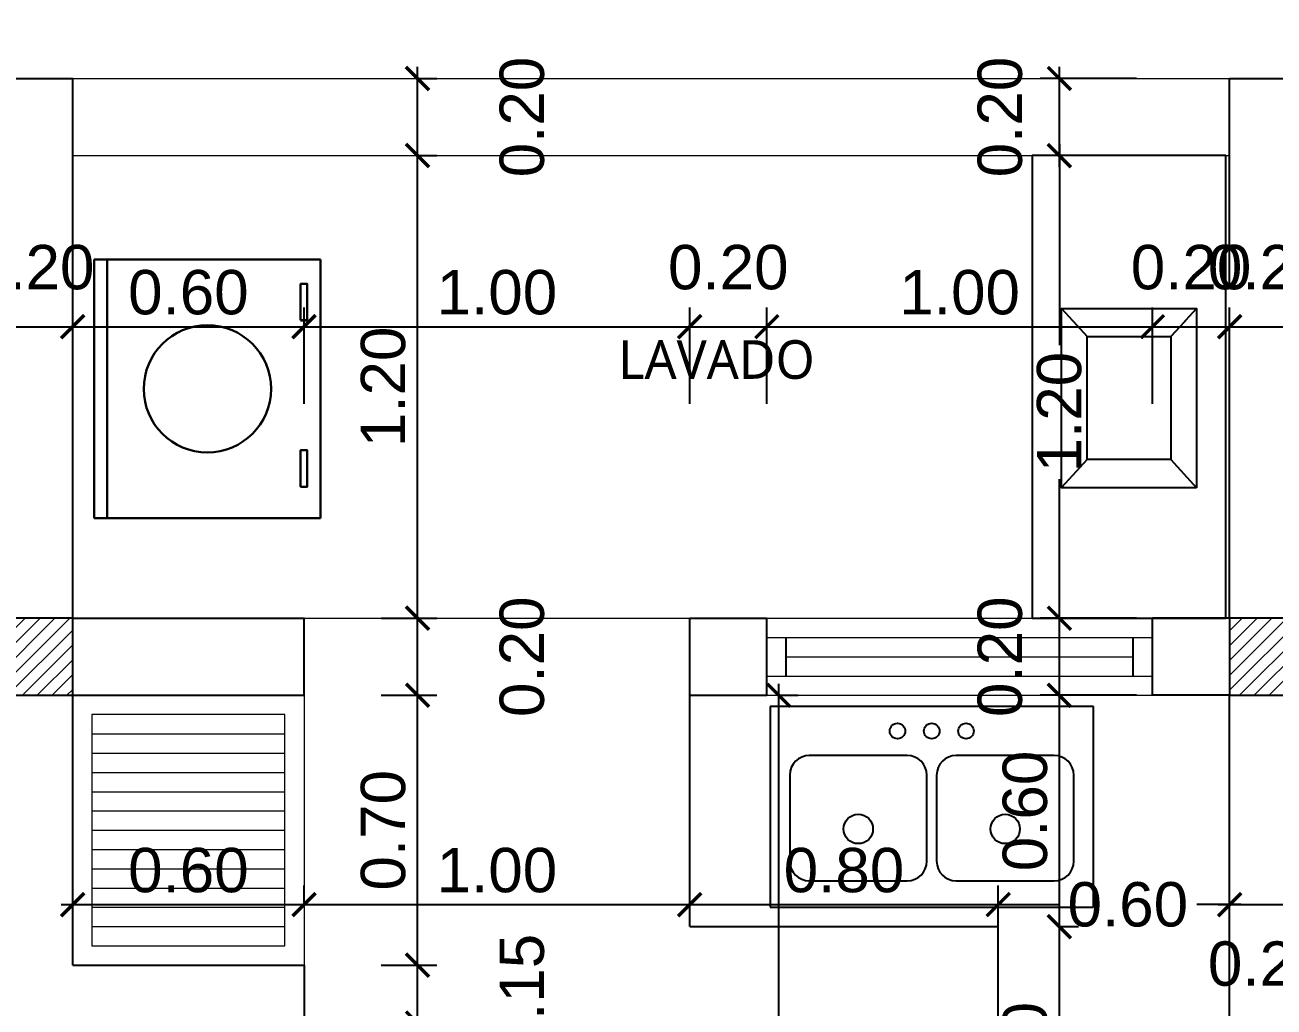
# Model space of a CAD drawing. Header units: feet. Extents: x -417 to 46, y -646 to -218.
# Drawn here: x -73.812 to -70.573, y -281.741 to -279.193 of the extents above; entities that cross this region are included whole.
import ezdxf

# ---------------------------------------------------------------- set-up
doc = ezdxf.new("R2010")
doc.units = ezdxf.units.FT
doc.header["$MEASUREMENT"] = 0
for name, color, linetype, lineweight in [('A-GENM', 8, 'Continuous', 9), ('A-WALL', 4, 'Continuous', 25), ('closet', 8, 'Continuous', 5), ('DIM-COTAS', 1, 'Continuous', 5), ('FURN', 2, 'Continuous', 30), ('Piso', 8, 'Continuous', 9), ('TXT', 2, 'Continuous', 9)]:
    doc.layers.add(name, color=color, linetype=linetype, lineweight=lineweight)
for name, color, linetype in [('COCINA', 2, 'Continuous'), ('columna', 9, 'Continuous'), ('DIM', 10, 'Continuous'), ('PERT-VENT', 2, 'Continuous')]:
    doc.layers.add(name, color=color, linetype=linetype)
doc.styles.add('ads', font='trebuc.ttf', dxfattribs={"height": 0.14})
doc.styles.get("Standard").update_dxf_attribs({"font": 'arial.ttf', "height": 0.115})
doc.dimstyles.new('KEILY', dxfattribs={"dimtxt": 0.115, "dimasz": 0.06, "dimexe": 0.05, "dimexo": 0.2, "dimgap": 0.03, "dimtad": 1, "dimzin": 1, "dimdsep": 46, "dimtxsty": 'Standard', "dimblk": 'ARCHTICK', "dimcen": 2.5, "dimdle": 0.03, "dimclrd": 256, "dimclre": 256, "dimclrt": 7, "dimadec": 0, "dimazin": 0, "dimtfac": 1, "dimtmove": 2, "dimatfit": 3, "dimfxl": 0.2, "dimfxlon": 1, "dimtolj": 1, "dimtzin": 1, "dimarcsym": 0})

# ---------------------------------------------------------------- blocks, each defined once
blk = doc.blocks.new('A$C2C3967B4')
at = {"layer": 'COCINA'}
for p, q in [((0.8382, 0.5199), (0, 0.5199)), ((0, 0.5199), (0, 0)), ((0.8382, 0), (0.8382, 0.5199)), ((0.3556, 0.3929), (0.1016, 0.3929)), ((0.7366, 0.3929), (0.4826, 0.3929)), ((0.0508, 0.3421), (0.0508, 0.1189)), ((0.4064, 0.1189), (0.4064, 0.3421)), ((0.4318, 0.3421), (0.4318, 0.1189)), ((0.7874, 0.1189), (0.7874, 0.3421)), ((0.1016, 0.0681), (0.3556, 0.0681)), ((0.4826, 0.0681), (0.7366, 0.0681)), ((0, 0), (0.8382, 0))]:
    blk.add_line(p, q, dxfattribs=at)
for centre, radius in [((0.3302, 0.4564), 0.0201), ((0.4191, 0.4564), 0.0201), ((0.508, 0.4564), 0.0201), ((0.2286, 0.2024), 0.0381), ((0.6096, 0.2024), 0.0381)]:
    blk.add_circle(centre, radius, dxfattribs=at)
for centre, start, end in [((0.1016, 0.3421), 90, 180), ((0.3556, 0.3421), 0, 90), ((0.4826, 0.3421), 90, 180), ((0.7366, 0.3421), 0, 90), ((0.1016, 0.1189), 180, 270), ((0.3556, 0.1189), 270, 0), ((0.4826, 0.1189), 180, 270), ((0.7366, 0.1189), 270, 0)]:
    blk.add_arc(centre, 0.0508, start, end, dxfattribs=at)
blk = doc.blocks.new('A$C01EB0BB3')
at = {"layer": 'FURN'}
for p, q in [((0, 0, 224.5603), (0, 0.6096, 224.5603)), ((0, 0.6096, 224.5603), (0.5334, 0.6096, 224.5603)), ((0.5034, 0.6096, 224.5603), (0.5034, 0, 224.5603)), ((0.5334, 0.6096, 224.5603), (0.5334, 0, 224.5603)), ((0.5334, 0, 224.5603), (0, 0, 224.5603))]:
    blk.add_line(p, q, dxfattribs=at)
at = {"layer": 'FURN', "ltscale": 0.02, "elevation": 224.5603}
for points in [[(0.047, 0.5357), (0.047, 0.4496), (0.0315, 0.4496), (0.0315, 0.5357)], [(0.047, 0.1432), (0.047, 0.0572), (0.0315, 0.0572), (0.0315, 0.1432)]]:
    blk.add_lwpolyline(points, close=True, dxfattribs=at)
at = {"layer": 'FURN', "ltscale": 0.02}
blk.add_circle((0.2667, 0.3048, 224.5603), 0.15, dxfattribs=at)
blk = doc.blocks.new('A$C153C7E87')
at = {"layer": 'COCINA'}
for p, q in [((0.0761, 0.8037), (0.1431, 0.731)), ((0.4267, 0.8037), (0.3597, 0.731)), ((0.1431, 0.4114), (0.0761, 0.3387)), ((0.3596, 0.4114), (0.4266, 0.3386))]:
    blk.add_line(p, q, dxfattribs=at)
at = {"layer": 'COCINA', "extrusion": (1.60732e-15, -2.48059e-15, -1)}
for points in [[(-0.5023, 1.2), (0, 1.2), (0, 0), (-0.5023, 0)], [(-0.4266, 0.3386), (-0.0761, 0.3386), (-0.0761, 0.8037), (-0.4266, 0.8037)], [(-0.3596, 0.4114), (-0.1431, 0.4114), (-0.1431, 0.731), (-0.3596, 0.731)]]:
    blk.add_lwpolyline(points, close=True, dxfattribs=at)
blk = doc.blocks.new('_ArchTick')
at = {"layer": 'DIM-COTAS', "color": 0, "const_width": 0.15}
blk.add_lwpolyline([(-0.5, -0.5), (0.5, 0.5)], dxfattribs=at)
blk = doc.blocks.new('*D1379')
at = {"layer": 'Defpoints', "color": 0, "transparency": 16777216}
for p in [(-73.6883, -278.9362), (-73.6883, -279.3321), (-73.8883, -279.5321)]:
    blk.add_point(p, dxfattribs=at)
at = {"layer": 'DIM', "lineweight": -2, "transparency": 16777216}
for p, q in [((-73.8883, -279.1362), (-73.8883, -278.8862)), ((-73.6883, -279.1321), (-73.6883, -278.8862)), ((-73.9183, -278.9362), (-73.6583, -278.9362))]:
    blk.add_line(p, q, dxfattribs=at)
at = {"layer": 'DIM', "lineweight": -2, "transparency": 16777216, "xscale": 0.06, "yscale": 0.06, "zscale": 0.06, "rotation": 180}
blk.add_blockref('_ArchTick', (-73.8883, -278.9362), dxfattribs=at)
at = {"layer": 'DIM', "lineweight": -2, "transparency": 16777216, "xscale": 0.06, "yscale": 0.06, "zscale": 0.06}
blk.add_blockref('_ArchTick', (-73.6883, -278.9362), dxfattribs=at)
at = {"layer": 'DIM', "color": 7, "transparency": 16777216, "insert": (-73.7883, -279.0143), "char_height": 0.115, "attachment_point": 5}
blk.add_mtext('\\A1;0.20', dxfattribs=at)
blk = doc.blocks.new('*D1380')
at = {"layer": 'Defpoints', "color": 0, "transparency": 16777216}
for p in [(-70.6883, -278.9362), (-73.6883, -279.3321), (-70.6883, -279.3321)]:
    blk.add_point(p, dxfattribs=at)
at = {"layer": 'DIM', "lineweight": -2, "transparency": 16777216}
for p, q in [((-73.6883, -279.1321), (-73.6883, -278.8862)), ((-70.6883, -279.1321), (-70.6883, -278.8862)), ((-73.7183, -278.9362), (-70.6583, -278.9362))]:
    blk.add_line(p, q, dxfattribs=at)
at = {"layer": 'DIM', "lineweight": -2, "transparency": 16777216, "xscale": 0.06, "yscale": 0.06, "zscale": 0.06, "rotation": 180}
blk.add_blockref('_ArchTick', (-73.6883, -278.9362), dxfattribs=at)
at = {"layer": 'DIM', "lineweight": -2, "transparency": 16777216, "xscale": 0.06, "yscale": 0.06, "zscale": 0.06}
blk.add_blockref('_ArchTick', (-70.6883, -278.9362), dxfattribs=at)
at = {"layer": 'DIM', "color": 7, "transparency": 16777216, "insert": (-72.1883, -278.8475), "char_height": 0.115, "attachment_point": 5}
blk.add_mtext('\\A1;3.00', dxfattribs=at)
blk = doc.blocks.new('*D1381')
at = {"layer": 'Defpoints', "color": 0, "transparency": 16777216}
for p in [(-70.4883, -278.9362), (-70.6883, -279.3321), (-70.4883, -279.3321)]:
    blk.add_point(p, dxfattribs=at)
at = {"layer": 'DIM', "lineweight": -2, "transparency": 16777216}
for p, q in [((-70.6883, -279.1321), (-70.6883, -278.8862)), ((-70.4883, -279.1321), (-70.4883, -278.8862)), ((-70.7183, -278.9362), (-70.4583, -278.9362))]:
    blk.add_line(p, q, dxfattribs=at)
at = {"layer": 'DIM', "lineweight": -2, "transparency": 16777216, "xscale": 0.06, "yscale": 0.06, "zscale": 0.06, "rotation": 180}
blk.add_blockref('_ArchTick', (-70.6883, -278.9362), dxfattribs=at)
at = {"layer": 'DIM', "lineweight": -2, "transparency": 16777216, "xscale": 0.06, "yscale": 0.06, "zscale": 0.06}
blk.add_blockref('_ArchTick', (-70.4883, -278.9362), dxfattribs=at)
at = {"layer": 'DIM', "color": 7, "transparency": 16777216, "insert": (-70.5883, -278.7825), "char_height": 0.115, "attachment_point": 5}
blk.add_mtext('\\A1;0.20', dxfattribs=at)
blk = doc.blocks.new('*D1260')
at = {"layer": 'Defpoints', "color": 0, "transparency": 16777216}
for p in [(-73.6883, -279.9759), (-73.8883, -280.0078), (-73.6883, -280.7321)]:
    blk.add_point(p, dxfattribs=at)
at = {"layer": 'DIM', "lineweight": -2, "transparency": 16777216}
for p, q in [((-73.8883, -279.9759), (-73.8883, -279.9259)), ((-73.6883, -280.1759), (-73.6883, -279.9259)), ((-73.9183, -279.9759), (-73.6583, -279.9759))]:
    blk.add_line(p, q, dxfattribs=at)
at = {"layer": 'DIM', "lineweight": -2, "transparency": 16777216, "xscale": 0.06, "yscale": 0.06, "zscale": 0.06, "rotation": 180}
blk.add_blockref('_ArchTick', (-73.8883, -279.9759), dxfattribs=at)
at = {"layer": 'DIM', "lineweight": -2, "transparency": 16777216, "xscale": 0.06, "yscale": 0.06, "zscale": 0.06}
blk.add_blockref('_ArchTick', (-73.6883, -279.9759), dxfattribs=at)
at = {"layer": 'DIM', "color": 7, "transparency": 16777216, "insert": (-73.7883, -279.8222), "char_height": 0.115, "attachment_point": 5}
blk.add_mtext('\\A1;0.20', dxfattribs=at)
blk = doc.blocks.new('*D1261')
at = {"layer": 'Defpoints', "color": 0, "transparency": 16777216}
for p in [(-73.0883, -279.9759), (-73.6883, -280.7321), (-73.0883, -280.7321)]:
    blk.add_point(p, dxfattribs=at)
at = {"layer": 'DIM', "lineweight": -2, "transparency": 16777216}
for p, q in [((-73.6883, -280.1759), (-73.6883, -279.9259)), ((-73.0883, -280.1759), (-73.0883, -279.9259)), ((-73.7183, -279.9759), (-73.0583, -279.9759))]:
    blk.add_line(p, q, dxfattribs=at)
at = {"layer": 'DIM', "lineweight": -2, "transparency": 16777216, "xscale": 0.06, "yscale": 0.06, "zscale": 0.06, "rotation": 180}
blk.add_blockref('_ArchTick', (-73.6883, -279.9759), dxfattribs=at)
at = {"layer": 'DIM', "lineweight": -2, "transparency": 16777216, "xscale": 0.06, "yscale": 0.06, "zscale": 0.06}
blk.add_blockref('_ArchTick', (-73.0883, -279.9759), dxfattribs=at)
at = {"layer": 'DIM', "color": 7, "transparency": 16777216, "insert": (-73.3883, -279.8872), "char_height": 0.115, "attachment_point": 5}
blk.add_mtext('\\A1;0.60', dxfattribs=at)
blk = doc.blocks.new('*D1262')
at = {"layer": 'Defpoints', "color": 0, "transparency": 16777216}
for p in [(-72.0883, -279.9759), (-73.0883, -280.7321), (-72.0883, -280.7321)]:
    blk.add_point(p, dxfattribs=at)
at = {"layer": 'DIM', "lineweight": -2, "transparency": 16777216}
for p, q in [((-73.0883, -280.1759), (-73.0883, -279.9259)), ((-72.0883, -280.1759), (-72.0883, -279.9259)), ((-73.1183, -279.9759), (-72.0583, -279.9759))]:
    blk.add_line(p, q, dxfattribs=at)
at = {"layer": 'DIM', "lineweight": -2, "transparency": 16777216, "xscale": 0.06, "yscale": 0.06, "zscale": 0.06, "rotation": 180}
blk.add_blockref('_ArchTick', (-73.0883, -279.9759), dxfattribs=at)
at = {"layer": 'DIM', "lineweight": -2, "transparency": 16777216, "xscale": 0.06, "yscale": 0.06, "zscale": 0.06}
blk.add_blockref('_ArchTick', (-72.0883, -279.9759), dxfattribs=at)
at = {"layer": 'DIM', "color": 7, "transparency": 16777216, "insert": (-72.5883, -279.8872), "char_height": 0.115, "attachment_point": 5}
blk.add_mtext('\\A1;1.00', dxfattribs=at)
blk = doc.blocks.new('*D1263')
at = {"layer": 'Defpoints', "color": 0, "transparency": 16777216}
for p in [(-71.8883, -279.9759), (-72.0883, -280.7321), (-71.8883, -280.7321)]:
    blk.add_point(p, dxfattribs=at)
at = {"layer": 'DIM', "lineweight": -2, "transparency": 16777216}
for p, q in [((-72.0883, -280.1759), (-72.0883, -279.9259)), ((-71.8883, -280.1759), (-71.8883, -279.9259)), ((-72.1183, -279.9759), (-71.8583, -279.9759))]:
    blk.add_line(p, q, dxfattribs=at)
at = {"layer": 'DIM', "lineweight": -2, "transparency": 16777216, "xscale": 0.06, "yscale": 0.06, "zscale": 0.06, "rotation": 180}
blk.add_blockref('_ArchTick', (-72.0883, -279.9759), dxfattribs=at)
at = {"layer": 'DIM', "lineweight": -2, "transparency": 16777216, "xscale": 0.06, "yscale": 0.06, "zscale": 0.06}
blk.add_blockref('_ArchTick', (-71.8883, -279.9759), dxfattribs=at)
at = {"layer": 'DIM', "color": 7, "transparency": 16777216, "insert": (-71.9883, -279.8222), "char_height": 0.115, "attachment_point": 5}
blk.add_mtext('\\A1;0.20', dxfattribs=at)
blk = doc.blocks.new('*D1264')
at = {"layer": 'Defpoints', "color": 0, "transparency": 16777216}
for p in [(-70.8883, -279.9759), (-71.8883, -280.7321), (-70.8883, -280.7321)]:
    blk.add_point(p, dxfattribs=at)
at = {"layer": 'DIM', "lineweight": -2, "transparency": 16777216}
for p, q in [((-71.8883, -280.1759), (-71.8883, -279.9259)), ((-70.8883, -280.1759), (-70.8883, -279.9259)), ((-71.9183, -279.9759), (-70.8583, -279.9759))]:
    blk.add_line(p, q, dxfattribs=at)
at = {"layer": 'DIM', "lineweight": -2, "transparency": 16777216, "xscale": 0.06, "yscale": 0.06, "zscale": 0.06, "rotation": 180}
blk.add_blockref('_ArchTick', (-71.8883, -279.9759), dxfattribs=at)
at = {"layer": 'DIM', "lineweight": -2, "transparency": 16777216, "xscale": 0.06, "yscale": 0.06, "zscale": 0.06}
blk.add_blockref('_ArchTick', (-70.8883, -279.9759), dxfattribs=at)
at = {"layer": 'DIM', "color": 7, "transparency": 16777216, "insert": (-71.3883, -279.8872), "char_height": 0.115, "attachment_point": 5}
blk.add_mtext('\\A1;1.00', dxfattribs=at)
blk = doc.blocks.new('*D1265')
at = {"layer": 'Defpoints', "color": 0, "transparency": 16777216}
for p in [(-70.6883, -279.9759), (-70.8883, -280.7321), (-70.6883, -280.7321)]:
    blk.add_point(p, dxfattribs=at)
at = {"layer": 'DIM', "lineweight": -2, "transparency": 16777216}
for p, q in [((-70.8883, -280.1759), (-70.8883, -279.9259)), ((-70.6883, -280.1759), (-70.6883, -279.9259)), ((-70.9183, -279.9759), (-70.6583, -279.9759))]:
    blk.add_line(p, q, dxfattribs=at)
at = {"layer": 'DIM', "lineweight": -2, "transparency": 16777216, "xscale": 0.06, "yscale": 0.06, "zscale": 0.06, "rotation": 180}
blk.add_blockref('_ArchTick', (-70.8883, -279.9759), dxfattribs=at)
at = {"layer": 'DIM', "lineweight": -2, "transparency": 16777216, "xscale": 0.06, "yscale": 0.06, "zscale": 0.06}
blk.add_blockref('_ArchTick', (-70.6883, -279.9759), dxfattribs=at)
at = {"layer": 'DIM', "color": 7, "transparency": 16777216, "insert": (-70.7883, -279.8222), "char_height": 0.115, "attachment_point": 5}
blk.add_mtext('\\A1;0.20', dxfattribs=at)
blk = doc.blocks.new('*D1266')
at = {"layer": 'Defpoints', "color": 0, "transparency": 16777216}
for p in [(-70.4883, -279.9759), (-70.6883, -280.7321), (-70.4883, -280.7681)]:
    blk.add_point(p, dxfattribs=at)
at = {"layer": 'DIM', "lineweight": -2, "transparency": 16777216}
for p, q in [((-70.6883, -280.1759), (-70.6883, -279.9259)), ((-70.4883, -280.1759), (-70.4883, -279.9259)), ((-70.7183, -279.9759), (-70.4583, -279.9759))]:
    blk.add_line(p, q, dxfattribs=at)
at = {"layer": 'DIM', "lineweight": -2, "transparency": 16777216, "xscale": 0.06, "yscale": 0.06, "zscale": 0.06, "rotation": 180}
blk.add_blockref('_ArchTick', (-70.6883, -279.9759), dxfattribs=at)
at = {"layer": 'DIM', "lineweight": -2, "transparency": 16777216, "xscale": 0.06, "yscale": 0.06, "zscale": 0.06}
blk.add_blockref('_ArchTick', (-70.4883, -279.9759), dxfattribs=at)
at = {"layer": 'DIM', "color": 7, "transparency": 16777216, "insert": (-70.5883, -279.8222), "char_height": 0.115, "attachment_point": 5}
blk.add_mtext('\\A1;0.20', dxfattribs=at)
blk = doc.blocks.new('*D1087')
at = {"layer": 'Defpoints', "color": 0, "transparency": 16777216}
for p in [(-73.0883, -281.475), (-73.6883, -281.531), (-73.0883, -281.531)]:
    blk.add_point(p, dxfattribs=at)
at = {"layer": 'DIM', "lineweight": -2, "transparency": 16777216}
for p, q in [((-73.6883, -281.475), (-73.6883, -281.425)), ((-73.0883, -281.475), (-73.0883, -281.425)), ((-73.7183, -281.475), (-73.0583, -281.475))]:
    blk.add_line(p, q, dxfattribs=at)
at = {"layer": 'DIM', "lineweight": -2, "transparency": 16777216, "xscale": 0.06, "yscale": 0.06, "zscale": 0.06, "rotation": 180}
blk.add_blockref('_ArchTick', (-73.6883, -281.475), dxfattribs=at)
at = {"layer": 'DIM', "lineweight": -2, "transparency": 16777216, "xscale": 0.06, "yscale": 0.06, "zscale": 0.06}
blk.add_blockref('_ArchTick', (-73.0883, -281.475), dxfattribs=at)
at = {"layer": 'DIM', "color": 7, "transparency": 16777216, "insert": (-73.3883, -281.3862), "char_height": 0.115, "attachment_point": 5}
blk.add_mtext('\\A1;0.60', dxfattribs=at)
blk = doc.blocks.new('*D1088')
at = {"layer": 'Defpoints', "color": 0, "transparency": 16777216}
for p in [(-72.0883, -281.475), (-73.0883, -281.531), (-72.0883, -281.6992)]:
    blk.add_point(p, dxfattribs=at)
at = {"layer": 'DIM', "lineweight": -2, "transparency": 16777216}
for p, q in [((-73.0883, -281.475), (-73.0883, -281.425)), ((-72.0883, -281.4992), (-72.0883, -281.425)), ((-73.1183, -281.475), (-72.0583, -281.475))]:
    blk.add_line(p, q, dxfattribs=at)
at = {"layer": 'DIM', "lineweight": -2, "transparency": 16777216, "xscale": 0.06, "yscale": 0.06, "zscale": 0.06, "rotation": 180}
blk.add_blockref('_ArchTick', (-73.0883, -281.475), dxfattribs=at)
at = {"layer": 'DIM', "lineweight": -2, "transparency": 16777216, "xscale": 0.06, "yscale": 0.06, "zscale": 0.06}
blk.add_blockref('_ArchTick', (-72.0883, -281.475), dxfattribs=at)
at = {"layer": 'DIM', "color": 7, "transparency": 16777216, "insert": (-72.5883, -281.3862), "char_height": 0.115, "attachment_point": 5}
blk.add_mtext('\\A1;1.00', dxfattribs=at)
blk = doc.blocks.new('*D1089')
at = {"layer": 'Defpoints', "color": 0, "transparency": 16777216}
for p in [(-71.2883, -281.475), (-72.0883, -281.6992), (-71.2883, -281.7324)]:
    blk.add_point(p, dxfattribs=at)
at = {"layer": 'DIM', "lineweight": -2, "transparency": 16777216}
for p, q in [((-72.0883, -281.4992), (-72.0883, -281.425)), ((-71.2883, -281.5324), (-71.2883, -281.425)), ((-72.1183, -281.475), (-71.2583, -281.475))]:
    blk.add_line(p, q, dxfattribs=at)
at = {"layer": 'DIM', "lineweight": -2, "transparency": 16777216, "xscale": 0.06, "yscale": 0.06, "zscale": 0.06, "rotation": 180}
blk.add_blockref('_ArchTick', (-72.0883, -281.475), dxfattribs=at)
at = {"layer": 'DIM', "lineweight": -2, "transparency": 16777216, "xscale": 0.06, "yscale": 0.06, "zscale": 0.06}
blk.add_blockref('_ArchTick', (-71.2883, -281.475), dxfattribs=at)
at = {"layer": 'DIM', "color": 7, "transparency": 16777216, "insert": (-71.6883, -281.3862), "char_height": 0.115, "attachment_point": 5}
blk.add_mtext('\\A1;0.80', dxfattribs=at)
blk = doc.blocks.new('*D1090')
at = {"layer": 'Defpoints', "color": 0, "transparency": 16777216}
for p in [(-70.6883, -281.475), (-71.2883, -281.7324), (-70.6883, -281.7272)]:
    blk.add_point(p, dxfattribs=at)
at = {"layer": 'DIM', "lineweight": -2, "transparency": 16777216}
for p, q in [((-71.2883, -281.5324), (-71.2883, -281.425)), ((-70.6883, -281.5272), (-70.6883, -281.425)), ((-71.3183, -281.475), (-71.1314, -281.475)), ((-70.6583, -281.475), (-70.7731, -281.475))]:
    blk.add_line(p, q, dxfattribs=at)
at = {"layer": 'DIM', "lineweight": -2, "transparency": 16777216, "xscale": 0.06, "yscale": 0.06, "zscale": 0.06, "rotation": 180}
blk.add_blockref('_ArchTick', (-71.2883, -281.475), dxfattribs=at)
at = {"layer": 'DIM', "lineweight": -2, "transparency": 16777216, "xscale": 0.06, "yscale": 0.06, "zscale": 0.06}
blk.add_blockref('_ArchTick', (-70.6883, -281.475), dxfattribs=at)
at = {"layer": 'DIM', "color": 7, "transparency": 16777216, "insert": (-70.9522, -281.475), "char_height": 0.115, "attachment_point": 5}
blk.add_mtext('\\A1;0.60', dxfattribs=at)
blk = doc.blocks.new('*D1289')
at = {"layer": 'Defpoints', "color": 0, "transparency": 16777216}
for p in [(-70.4883, -281.2321), (-70.4883, -281.475), (-70.6883, -281.7272)]:
    blk.add_point(p, dxfattribs=at)
at = {"layer": 'DIM', "lineweight": -2, "transparency": 16777216}
for p, q in [((-70.6883, -281.5272), (-70.6883, -281.425)), ((-70.4883, -281.4321), (-70.4883, -281.525)), ((-70.7183, -281.475), (-70.4583, -281.475))]:
    blk.add_line(p, q, dxfattribs=at)
at = {"layer": 'DIM', "lineweight": -2, "transparency": 16777216, "xscale": 0.06, "yscale": 0.06, "zscale": 0.06, "rotation": 180}
blk.add_blockref('_ArchTick', (-70.6883, -281.475), dxfattribs=at)
at = {"layer": 'DIM', "lineweight": -2, "transparency": 16777216, "xscale": 0.06, "yscale": 0.06, "zscale": 0.06}
blk.add_blockref('_ArchTick', (-70.4883, -281.475), dxfattribs=at)
at = {"layer": 'DIM', "color": 7, "transparency": 16777216, "insert": (-70.5883, -281.6287), "char_height": 0.115, "attachment_point": 5}
blk.add_mtext('\\A1;0.20', dxfattribs=at)
blk = doc.blocks.new('*D1364')
at = {"layer": 'Defpoints', "color": 0, "transparency": 16777216}
for p in [(-73.0883, -281.6321), (-72.7941, -281.6321), (-73.0883, -281.7821)]:
    blk.add_point(p, dxfattribs=at)
at = {"layer": 'DIM', "lineweight": -2, "transparency": 16777216}
for p, q in [((-72.7941, -281.8121), (-72.7941, -281.6021)), ((-72.8883, -281.6321), (-72.7441, -281.6321)), ((-72.8883, -281.7821), (-72.7441, -281.7821))]:
    blk.add_line(p, q, dxfattribs=at)
at = {"layer": 'DIM', "lineweight": -2, "transparency": 16777216, "xscale": 0.06, "yscale": 0.06, "zscale": 0.06}
for p, rotation in [((-72.7941, -281.6321), 90), ((-72.7941, -281.7821), 270)]:
    blk.add_blockref('_ArchTick', p, dxfattribs=dict(at, rotation=rotation))
at = {"layer": 'DIM', "color": 7, "transparency": 16777216, "insert": (-72.523, -281.7071), "char_height": 0.115, "attachment_point": 5, "rotation": 90}
blk.add_mtext('\\A1;0.15', dxfattribs=at)
blk = doc.blocks.new('*D1365')
at = {"layer": 'Defpoints', "color": 0, "transparency": 16777216}
for p in [(-73.0883, -280.9321), (-72.7941, -280.9321), (-73.0883, -281.6321)]:
    blk.add_point(p, dxfattribs=at)
at = {"layer": 'DIM', "lineweight": -2, "transparency": 16777216}
for p, q in [((-72.7941, -281.6621), (-72.7941, -280.9021)), ((-72.8883, -280.9321), (-72.7441, -280.9321)), ((-72.8883, -281.6321), (-72.7441, -281.6321))]:
    blk.add_line(p, q, dxfattribs=at)
at = {"layer": 'DIM', "lineweight": -2, "transparency": 16777216, "xscale": 0.06, "yscale": 0.06, "zscale": 0.06}
for p, rotation in [((-72.7941, -280.9321), 90), ((-72.7941, -281.6321), 270)]:
    blk.add_blockref('_ArchTick', p, dxfattribs=dict(at, rotation=rotation))
at = {"layer": 'DIM', "color": 7, "transparency": 16777216, "insert": (-72.8829, -281.2821), "char_height": 0.115, "attachment_point": 5, "rotation": 90}
blk.add_mtext('\\A1;0.70', dxfattribs=at)
blk = doc.blocks.new('*D1366')
at = {"layer": 'Defpoints', "color": 0, "transparency": 16777216}
for p in [(-73.0883, -280.7321), (-72.7941, -280.7321), (-73.0883, -280.9321)]:
    blk.add_point(p, dxfattribs=at)
at = {"layer": 'DIM', "lineweight": -2, "transparency": 16777216}
for p, q in [((-72.7941, -280.9621), (-72.7941, -280.7021)), ((-72.8883, -280.7321), (-72.7441, -280.7321)), ((-72.8883, -280.9321), (-72.7441, -280.9321))]:
    blk.add_line(p, q, dxfattribs=at)
at = {"layer": 'DIM', "lineweight": -2, "transparency": 16777216, "xscale": 0.06, "yscale": 0.06, "zscale": 0.06}
for p, rotation in [((-72.7941, -280.7321), 90), ((-72.7941, -280.9321), 270)]:
    blk.add_blockref('_ArchTick', p, dxfattribs=dict(at, rotation=rotation))
at = {"layer": 'DIM', "color": 7, "transparency": 16777216, "insert": (-72.523, -280.8321), "char_height": 0.115, "attachment_point": 5, "rotation": 90}
blk.add_mtext('\\A1;0.20', dxfattribs=at)
blk = doc.blocks.new('*D1367')
at = {"layer": 'Defpoints', "color": 0, "transparency": 16777216}
for p in [(-72.9685, -279.5321), (-72.7941, -279.5321), (-73.0883, -280.7321)]:
    blk.add_point(p, dxfattribs=at)
at = {"layer": 'DIM', "lineweight": -2, "transparency": 16777216}
for p, q in [((-72.7941, -280.7621), (-72.7941, -279.5021)), ((-72.7941, -279.5321), (-72.7441, -279.5321)), ((-72.8883, -280.7321), (-72.7441, -280.7321))]:
    blk.add_line(p, q, dxfattribs=at)
at = {"layer": 'DIM', "lineweight": -2, "transparency": 16777216, "xscale": 0.06, "yscale": 0.06, "zscale": 0.06}
for p, rotation in [((-72.7941, -279.5321), 90), ((-72.7941, -280.7321), 270)]:
    blk.add_blockref('_ArchTick', p, dxfattribs=dict(at, rotation=rotation))
at = {"layer": 'DIM', "color": 7, "transparency": 16777216, "insert": (-72.8829, -280.1321), "char_height": 0.115, "attachment_point": 5, "rotation": 90}
blk.add_mtext('\\A1;1.20', dxfattribs=at)
blk = doc.blocks.new('*D1368')
at = {"layer": 'Defpoints', "color": 0, "transparency": 16777216}
for p in [(-72.9685, -279.3321), (-72.7941, -279.3321), (-72.9685, -279.5321)]:
    blk.add_point(p, dxfattribs=at)
at = {"layer": 'DIM', "lineweight": -2, "transparency": 16777216}
for p, q in [((-72.7941, -279.5621), (-72.7941, -279.3021)), ((-72.7941, -279.3321), (-72.7441, -279.3321)), ((-72.7941, -279.5321), (-72.7441, -279.5321))]:
    blk.add_line(p, q, dxfattribs=at)
at = {"layer": 'DIM', "lineweight": -2, "transparency": 16777216, "xscale": 0.06, "yscale": 0.06, "zscale": 0.06}
for p, rotation in [((-72.7941, -279.3321), 90), ((-72.7941, -279.5321), 270)]:
    blk.add_blockref('_ArchTick', p, dxfattribs=dict(at, rotation=rotation))
at = {"layer": 'DIM', "color": 7, "transparency": 16777216, "insert": (-72.523, -279.4321), "char_height": 0.115, "attachment_point": 5, "rotation": 90}
blk.add_mtext('\\A1;0.20', dxfattribs=at)
blk = doc.blocks.new('*D1375')
at = {"layer": 'Defpoints', "color": 0, "transparency": 16777216}
for p in [(-71.2883, -281.5321), (-71.1298, -281.5321), (-70.8874, -282.2358)]:
    blk.add_point(p, dxfattribs=at)
at = {"layer": 'DIM', "lineweight": -2, "transparency": 16777216}
for p, q in [((-71.1298, -282.2658), (-71.1298, -281.5021)), ((-71.1298, -281.5321), (-71.0798, -281.5321)), ((-71.0874, -282.2358), (-71.1798, -282.2358))]:
    blk.add_line(p, q, dxfattribs=at)
at = {"layer": 'DIM', "lineweight": -2, "transparency": 16777216, "xscale": 0.06, "yscale": 0.06, "zscale": 0.06}
for p, rotation in [((-71.1298, -281.5321), 90), ((-71.1298, -282.2358), 270)]:
    blk.add_blockref('_ArchTick', p, dxfattribs=dict(at, rotation=rotation))
at = {"layer": 'DIM', "color": 7, "transparency": 16777216, "insert": (-71.2185, -281.884), "char_height": 0.115, "attachment_point": 5, "rotation": 90}
blk.add_mtext('\\A1;0.70', dxfattribs=at)
blk = doc.blocks.new('*D1183')
at = {"layer": 'Defpoints', "color": 0, "transparency": 16777216}
for p in [(-71.1298, -280.9321), (-70.6883, -280.9321), (-71.2883, -281.5321)]:
    blk.add_point(p, dxfattribs=at)
at = {"layer": 'DIM', "lineweight": -2, "transparency": 16777216}
for p, q in [((-71.1298, -281.5621), (-71.1298, -280.9021)), ((-70.9298, -280.9321), (-71.1798, -280.9321)), ((-71.1298, -281.5321), (-71.0798, -281.5321))]:
    blk.add_line(p, q, dxfattribs=at)
at = {"layer": 'DIM', "lineweight": -2, "transparency": 16777216, "xscale": 0.06, "yscale": 0.06, "zscale": 0.06}
for p, rotation in [((-71.1298, -280.9321), 90), ((-71.1298, -281.5321), 270)]:
    blk.add_blockref('_ArchTick', p, dxfattribs=dict(at, rotation=rotation))
at = {"layer": 'DIM', "color": 7, "transparency": 16777216, "insert": (-71.2185, -281.2321), "char_height": 0.115, "attachment_point": 5, "rotation": 90}
blk.add_mtext('\\A1;0.60', dxfattribs=at)
blk = doc.blocks.new('*D1184')
at = {"layer": 'Defpoints', "color": 0, "transparency": 16777216}
for p in [(-71.1298, -280.7321), (-70.6883, -280.7321), (-70.6883, -280.9321)]:
    blk.add_point(p, dxfattribs=at)
at = {"layer": 'DIM', "lineweight": -2, "transparency": 16777216}
for p, q in [((-71.1298, -280.9621), (-71.1298, -280.7021)), ((-70.9298, -280.7321), (-71.1798, -280.7321)), ((-70.9298, -280.9321), (-71.1798, -280.9321))]:
    blk.add_line(p, q, dxfattribs=at)
at = {"layer": 'DIM', "lineweight": -2, "transparency": 16777216, "xscale": 0.06, "yscale": 0.06, "zscale": 0.06}
for p, rotation in [((-71.1298, -280.7321), 90), ((-71.1298, -280.9321), 270)]:
    blk.add_blockref('_ArchTick', p, dxfattribs=dict(at, rotation=rotation))
at = {"layer": 'DIM', "color": 7, "transparency": 16777216, "insert": (-71.2835, -280.8321), "char_height": 0.115, "attachment_point": 5, "rotation": 90}
blk.add_mtext('\\A1;0.20', dxfattribs=at)
blk = doc.blocks.new('*D1185')
at = {"layer": 'Defpoints', "color": 0, "transparency": 16777216}
for p in [(-71.1298, -279.5321), (-70.6883, -279.5321), (-70.6883, -280.7321)]:
    blk.add_point(p, dxfattribs=at)
at = {"layer": 'DIM', "lineweight": -2, "transparency": 16777216}
for p, q in [((-71.1298, -279.5021), (-71.1298, -280.0238)), ((-70.9298, -279.5321), (-71.1798, -279.5321)), ((-71.1298, -280.7621), (-71.1298, -280.3713)), ((-70.9298, -280.7321), (-71.1798, -280.7321))]:
    blk.add_line(p, q, dxfattribs=at)
at = {"layer": 'DIM', "lineweight": -2, "transparency": 16777216, "xscale": 0.06, "yscale": 0.06, "zscale": 0.06}
for p, rotation in [((-71.1298, -279.5321), 90), ((-71.1298, -280.7321), 270)]:
    blk.add_blockref('_ArchTick', p, dxfattribs=dict(at, rotation=rotation))
at = {"layer": 'DIM', "color": 7, "transparency": 16777216, "insert": (-71.1298, -280.1976), "char_height": 0.115, "attachment_point": 5, "rotation": 90}
blk.add_mtext('\\A1;1.20', dxfattribs=at)
blk = doc.blocks.new('*D1186')
at = {"layer": 'Defpoints', "color": 0, "transparency": 16777216}
for p in [(-71.1298, -279.3321), (-70.6883, -279.3321), (-70.6883, -279.5321)]:
    blk.add_point(p, dxfattribs=at)
at = {"layer": 'DIM', "lineweight": -2, "transparency": 16777216}
for p, q in [((-71.1298, -279.5621), (-71.1298, -279.3021)), ((-70.9298, -279.3321), (-71.1798, -279.3321)), ((-70.9298, -279.5321), (-71.1798, -279.5321))]:
    blk.add_line(p, q, dxfattribs=at)
at = {"layer": 'DIM', "lineweight": -2, "transparency": 16777216, "xscale": 0.06, "yscale": 0.06, "zscale": 0.06}
for p, rotation in [((-71.1298, -279.3321), 90), ((-71.1298, -279.5321), 270)]:
    blk.add_blockref('_ArchTick', p, dxfattribs=dict(at, rotation=rotation))
at = {"layer": 'DIM', "color": 7, "transparency": 16777216, "insert": (-71.2835, -279.4321), "char_height": 0.115, "attachment_point": 5, "rotation": 90}
blk.add_mtext('\\A1;0.20', dxfattribs=at)
blk = doc.blocks.new('*D1187')
at = {"layer": 'Defpoints', "color": 0, "transparency": 16777216}
for p in [(-71.9883, -280.9321), (-71.8572, -280.9321), (-71.9883, -283.6821)]:
    blk.add_point(p, dxfattribs=at)
at = {"layer": 'DIM', "lineweight": -2, "transparency": 16777216}
for p, q in [((-71.8572, -283.7121), (-71.8572, -280.9021)), ((-71.8572, -280.9321), (-71.8072, -280.9321)), ((-71.8572, -283.6821), (-71.8072, -283.6821))]:
    blk.add_line(p, q, dxfattribs=at)
at = {"layer": 'DIM', "lineweight": -2, "transparency": 16777216, "xscale": 0.06, "yscale": 0.06, "zscale": 0.06}
for p, rotation in [((-71.8572, -280.9321), 90), ((-71.8572, -283.6821), 270)]:
    blk.add_blockref('_ArchTick', p, dxfattribs=dict(at, rotation=rotation))
at = {"layer": 'DIM', "color": 7, "transparency": 16777216, "insert": (-71.9459, -282.3071), "char_height": 0.115, "attachment_point": 5, "rotation": 90}
blk.add_mtext('\\A1;2.75', dxfattribs=at)
blk = doc.blocks.new('A$C012446DC')
at = {"layer": 'Piso'}
h = blk.add_hatch(dxfattribs=at)
h.set_pattern_fill('ANSI31', color=256, scale=0.008571, angle=180)
h.set_pattern_definition([(225, (206536.064322, 1154820.960068), (0.0192434059784, -0.0192434059784), [])])
h.paths.add_polyline_path([(0, 0), (0.2, 0), (0.2, 0.2), (0, 0.2)])
at = {"layer": 'columna'}
blk.add_lwpolyline([(0.2, 0.2), (0, 0.2), (0, 0), (0.2, 0)], close=True, dxfattribs=at)
blk = doc.blocks.new('A$C387E0859')
for p in [(0, 8.7), (3.2, 8.7)]:
    blk.add_blockref('A$C012446DC', p)

msp = doc.modelspace()

# ---------------------------------------------------------------- hatches: boundary and pattern name
at = {"layer": 'closet'}
h = msp.add_hatch(dxfattribs=at)
h.set_pattern_fill('ANSI31', color=256, scale=0.4, angle=315, style=0)
h.set_pattern_definition([(0, (-73.638263, -281.582076), (2e-17, 0.05), [])])
h.paths.add_polyline_path([(-73.6383, -281.5821), (-73.1383, -281.5821), (-73.1383, -280.9821), (-73.6383, -280.9821)])

# ---------------------------------------------------------------- linework, layer by layer
at = {"layer": 'A-GENM'}
for p, q in [((-73.6883, -279.3321), (-70.6883, -279.3321)), ((-73.6883, -279.5321), (-70.6883, -279.5321))]:
    msp.add_line(p, q, dxfattribs=at)
at = {"layer": 'A-WALL'}
for p, q in [((-74.0883, -279.3321), (-73.6883, -279.3321)), ((-73.6883, -280.7321), (-73.6883, -279.3321)), ((-70.6883, -280.7321), (-70.6883, -279.3321)), ((-70.6883, -279.3321), (-70.4883, -279.3321)), ((-73.6883, -280.7321), (-73.0883, -280.7321)), ((-73.0883, -280.9321), (-73.0883, -280.7321)), ((-72.0883, -280.9321), (-72.0883, -280.7321)), ((-72.0883, -280.7321), (-71.8883, -280.7321)), ((-71.8883, -280.9321), (-71.8883, -280.7321)), ((-70.8883, -280.9321), (-70.8883, -280.7321)), ((-70.6883, -280.7321), (-70.8883, -280.7321)), ((-73.6883, -280.9321), (-73.0883, -280.9321)), ((-73.6883, -281.6321), (-73.6883, -280.9321)), ((-72.0883, -280.9321), (-71.8883, -280.9321)), ((-70.6883, -280.9321), (-70.8883, -280.9321)), ((-70.6883, -288.4321), (-70.6883, -280.9321)), ((-73.6883, -281.6321), (-73.0883, -281.6321)), ((-73.0883, -281.6321), (-73.0883, -281.7821))]:
    msp.add_line(p, q, dxfattribs=at)
at = {"layer": 'closet'}
for p, q in [((-73.0883, -280.7321), (-72.0883, -280.7321)), ((-73.0883, -280.9321), (-73.0883, -281.6321))]:
    msp.add_line(p, q, dxfattribs=at)
msp.add_lwpolyline([(-73.6383, -281.5821), (-73.1383, -281.5821), (-73.1383, -280.9821), (-73.6383, -280.9821)], close=True, dxfattribs=at)
at = {"layer": 'COCINA'}
for p, q in [((-72.0883, -281.5321), (-72.0883, -280.9321)), ((-72.0883, -281.5321), (-71.2883, -281.5321)), ((-71.2883, -282.2358), (-71.2883, -281.5321))]:
    msp.add_line(p, q, dxfattribs=at)
at = {"layer": 'PERT-VENT', "lineweight": 15}
for p, q in [((-71.8883, -280.7321), (-70.8883, -280.7321)), ((-71.8883, -280.7821), (-70.8883, -280.7821)), ((-71.8383, -280.8321), (-70.9383, -280.8321)), ((-71.8883, -280.8821), (-70.8883, -280.8821)), ((-71.8883, -280.9321), (-70.8883, -280.9321))]:
    msp.add_line(p, q, dxfattribs=at)
at = {"layer": 'PERT-VENT'}
for p, q in [((-71.8383, -280.8821), (-71.8383, -280.7821)), ((-70.9383, -280.8821), (-70.9383, -280.7821))]:
    msp.add_line(p, q, dxfattribs=at)

# ---------------------------------------------------------------- block references
msp.add_blockref('A$C387E0859', (-73.8883, -289.6321))
at = {"extrusion": (3.56775e-15, 5.02252e-16, -1), "xscale": -1}
msp.add_blockref('A$C2C3967B4', (71.8798, -281.4812), dxfattribs=at)

# ---------------------------------------------------------------- dimensions: what is measured, and where the dimension line sits
at = {"layer": 'DIM'}
for base, p1, p2, picture, middle in [((-70.4883, -278.9362), (-70.6883, -279.3321), (-70.4883, -279.3321), '*D1381', (-70.5883, -278.7825)), ((-70.6883, -278.9362), (-73.6883, -279.3321), (-70.6883, -279.3321), '*D1380', (-72.1883, -278.8475)), ((-73.6883, -279.9759), (-73.8883, -280.0078), (-73.6883, -280.7321), '*D1260', (-73.7883, -279.8222)), ((-70.4883, -281.475), (-70.6883, -281.7272), (-70.4883, -281.2321), '*D1289', (-70.5883, -281.6287)), ((-73.0883, -281.475), (-73.6883, -281.531), (-73.0883, -281.531), '*D1087', (-73.3883, -281.3862)), ((-72.0883, -281.475), (-73.0883, -281.531), (-72.0883, -281.6992), '*D1088', (-72.5883, -281.3862)), ((-71.2883, -281.475), (-72.0883, -281.6992), (-71.2883, -281.7324), '*D1089', (-71.6883, -281.3862))]:
    dim = msp.add_linear_dim(base=base, p1=p1, p2=p2, dimstyle='KEILY', dxfattribs=at)
    dim.commit()
    dim.dimension.update_dxf_attribs({"geometry": picture, "text_midpoint": middle})
for base, p1, p2, picture, middle in [((-73.6883, -278.9362), (-73.8883, -279.5321), (-73.6883, -279.3321), '*D1379', (-73.7883, -279.0143)), ((-70.6883, -281.475), (-71.2883, -281.7324), (-70.6883, -281.7272), '*D1090', (-70.9522, -281.475))]:
    dim = msp.add_linear_dim(base=base, p1=p1, p2=p2, dimstyle='KEILY', dxfattribs=at)
    dim.commit()
    dim.dimension.update_dxf_attribs({"geometry": picture, "text_midpoint": middle, "dimtype": 160})
for base, p1, p2, picture, middle in [((-72.7941, -279.3321), (-72.9685, -279.5321), (-72.9685, -279.3321), '*D1368', (-72.523, -279.4321)), ((-71.1298, -279.3321), (-70.6883, -279.5321), (-70.6883, -279.3321), '*D1186', (-71.2835, -279.4321)), ((-72.7941, -280.7321), (-73.0883, -280.9321), (-73.0883, -280.7321), '*D1366', (-72.523, -280.8321)), ((-71.1298, -280.7321), (-70.6883, -280.9321), (-70.6883, -280.7321), '*D1184', (-71.2835, -280.8321)), ((-72.7941, -280.9321), (-73.0883, -281.6321), (-73.0883, -280.9321), '*D1365', (-72.8829, -281.2821)), ((-71.8572, -280.9321), (-71.9883, -283.6821), (-71.9883, -280.9321), '*D1187', (-71.9459, -282.3071)), ((-71.1298, -280.9321), (-71.2883, -281.5321), (-70.6883, -280.9321), '*D1183', (-71.2185, -281.2321)), ((-71.1298, -281.5321), (-70.8874, -282.2358), (-71.2883, -281.5321), '*D1375', (-71.2185, -281.884)), ((-72.7941, -281.6321), (-73.0883, -281.7821), (-73.0883, -281.6321), '*D1364', (-72.523, -281.7071))]:
    dim = msp.add_linear_dim(base=base, p1=p1, p2=p2, angle=90, dimstyle='KEILY', dxfattribs=at)
    dim.commit()
    dim.dimension.update_dxf_attribs({"geometry": picture, "text_midpoint": middle})

# ---------------------------------------------------------------- next in the draw order: texts
at = {"layer": 'TXT', "insert": (-72.0189, -280.0112), "char_height": 0.1, "width": 2.688, "attachment_point": 2, "style": 'ads', "bg_fill": 2}
msp.add_mtext('LAVADO', dxfattribs=at)

# ---------------------------------------------------------------- next in the draw order: block references
at = {"xscale": 1.099999999999994, "yscale": 1.099999999999994, "zscale": 1.099999999999994, "rotation": 180}
msp.add_blockref('A$C01EB0BB3', (-73.0456, -279.8019), dxfattribs=at)

# ---------------------------------------------------------------- next in the draw order: texts
at = {"layer": 'TXT', "insert": (-69.2979, -279.9197), "char_height": 0.1, "width": 2.688, "attachment_point": 2, "style": 'ads', "bg_fill": 2}
msp.add_mtext('LAVADO', dxfattribs=at)

# ---------------------------------------------------------------- next in the draw order: dimensions: what is measured, and where the dimension line sits
at = {"layer": 'DIM'}
dim = msp.add_linear_dim(base=(-72.7941, -279.5321), p1=(-73.0883, -280.7321), p2=(-72.9685, -279.5321), angle=90, dimstyle='KEILY', dxfattribs=at)
dim.commit()
dim.dimension.update_dxf_attribs({"geometry": '*D1367', "text_midpoint": (-72.8829, -280.1321)})
for base, p1, p2, picture, middle in [((-71.8883, -279.9759), (-72.0883, -280.7321), (-71.8883, -280.7321), '*D1263', (-71.9883, -279.8222)), ((-73.0883, -279.9759), (-73.6883, -280.7321), (-73.0883, -280.7321), '*D1261', (-73.3883, -279.8872)), ((-72.0883, -279.9759), (-73.0883, -280.7321), (-72.0883, -280.7321), '*D1262', (-72.5883, -279.8872)), ((-70.8883, -279.9759), (-71.8883, -280.7321), (-70.8883, -280.7321), '*D1264', (-71.3883, -279.8872))]:
    dim = msp.add_linear_dim(base=base, p1=p1, p2=p2, dimstyle='KEILY', dxfattribs=at)
    dim.commit()
    dim.dimension.update_dxf_attribs({"geometry": picture, "text_midpoint": middle})

# ---------------------------------------------------------------- next in the draw order: block references
at = {"layer": 'FURN'}
msp.add_blockref('A$C153C7E87', (-71.2005, -280.7321), dxfattribs=at)

# ---------------------------------------------------------------- next in the draw order: dimensions: what is measured, and where the dimension line sits
at = {"layer": 'DIM'}
dim = msp.add_linear_dim(base=(-71.1298, -279.5321), p1=(-70.6883, -280.7321), p2=(-70.6883, -279.5321), angle=90, dimstyle='KEILY', dxfattribs=at)
dim.commit()
dim.dimension.update_dxf_attribs({"geometry": '*D1185', "text_midpoint": (-71.1298, -280.1976), "dimtype": 160})
for base, p1, p2, picture, middle in [((-70.6883, -279.9759), (-70.8883, -280.7321), (-70.6883, -280.7321), '*D1265', (-70.7883, -279.8222)), ((-70.4883, -279.9759), (-70.6883, -280.7321), (-70.4883, -280.7681), '*D1266', (-70.5883, -279.8222))]:
    dim = msp.add_linear_dim(base=base, p1=p1, p2=p2, dimstyle='KEILY', dxfattribs=at)
    dim.commit()
    dim.dimension.update_dxf_attribs({"geometry": picture, "text_midpoint": middle})

doc.saveas('drawing.dxf')
